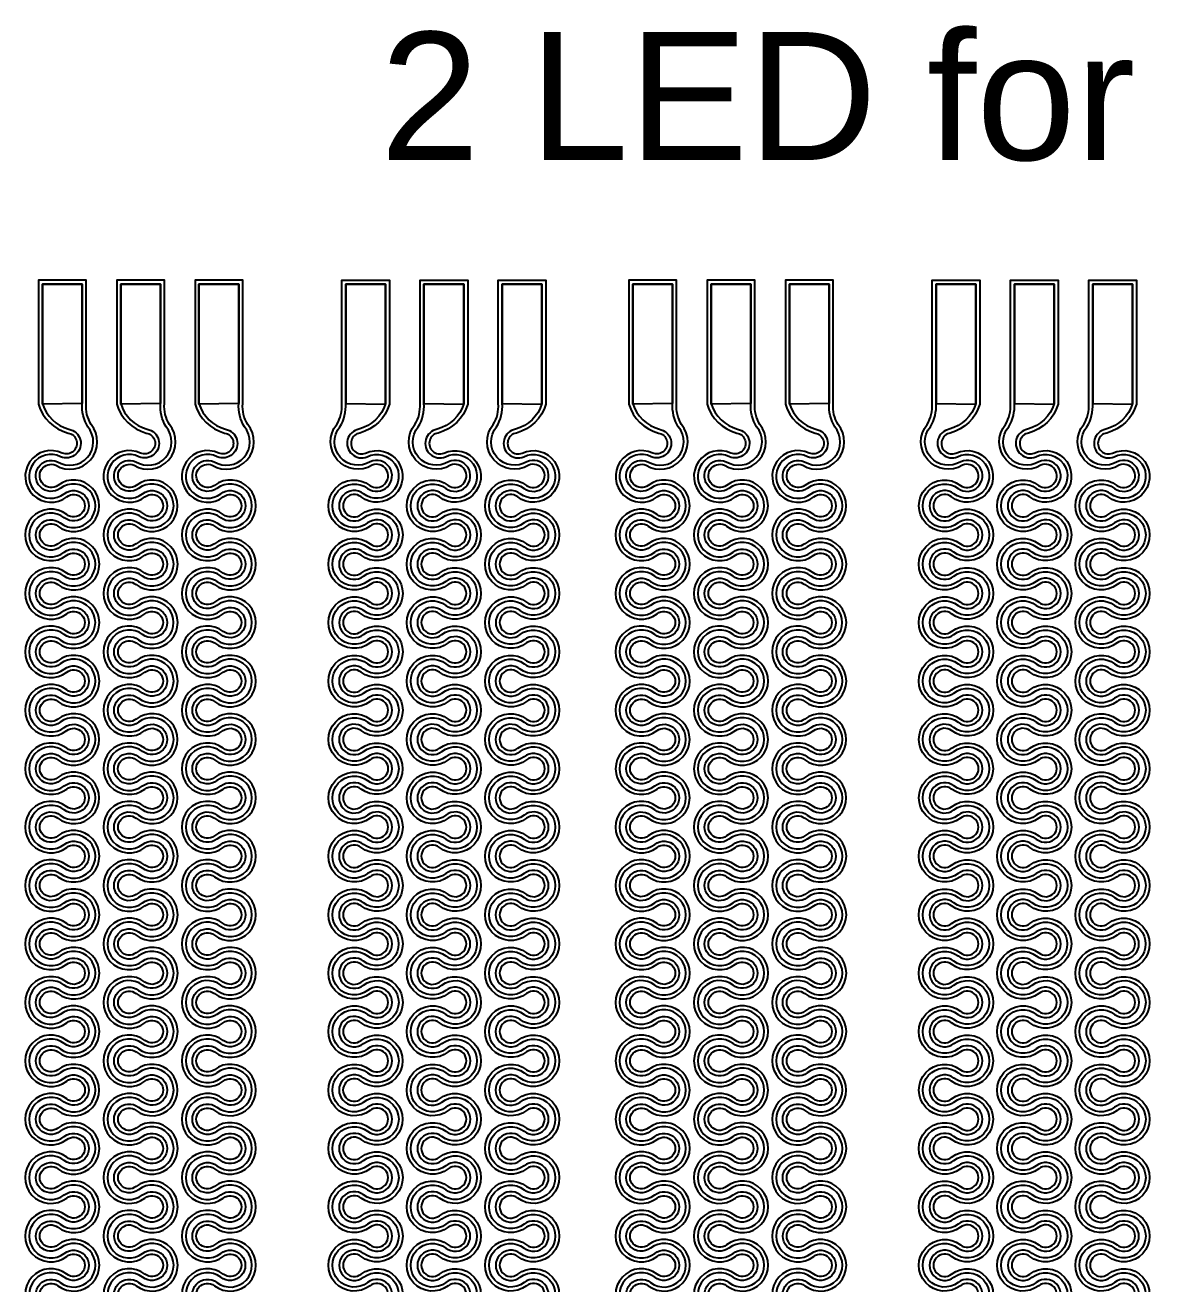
# Model space of a CAD drawing. Header units: millimetres. Extents: x -33.6 to 36.3, y -34.6 to 38.4.
# Drawn here: x 1.49 to 18.89, y 19.39 to 38.38 of the extents above; entities that cross this region are included whole.
import ezdxf

# ---------------------------------------------------------------- set-up
doc = ezdxf.new("R2010")
doc.units = ezdxf.units.MM
for name, color, linetype in [('LayOut_Top', 4, 'Continuous'), ('Metal Layer', 40, 'Continuous'), ('Parylene Encapsulation', 70, 'Continuous')]:
    doc.layers.add(name, color=color, linetype=linetype)
doc.styles.get("Standard").update_dxf_attribs({"font": 'arial.ttf'})

msp = doc.modelspace()

# ---------------------------------------------------------------- linework, layer by layer
at = {"layer": 'Metal Layer'}
for points in [[(2.024, 19.043, -2.041241), (2.024, 19.405, 2.041241), (2.024, 19.925, -2.041241), (2.024, 20.286, 2.041241), (2.024, 20.806, -2.041241), (2.024, 21.168, 2.041241), (2.024, 21.688, -2.041241), (2.024, 22.05, 2.041241), (2.024, 22.57, -2.041241), (2.024, 22.932, 2.041241), (2.024, 23.452, -2.041241), (2.024, 23.814, 2.041241), (2.024, 24.334, -2.041241), (2.024, 24.695, 2.041241), (2.024, 25.215, -2.041241), (2.024, 25.577, 2.041241), (2.024, 26.097, -2.041241), (2.024, 26.459, 2.041241), (2.024, 26.979, -2.041241), (2.024, 27.341, 2.041241), (2.024, 27.861, -2.041241), (2.024, 28.223, 2.041241), (2.024, 28.743, -2.041241), (2.024, 29.105, 2.041241), (2.024, 29.624, -2.041241), (2.024, 29.986, 2.041241), (2.024, 30.506, -2.041241), (2.024, 30.868, 2.041241), (2.024, 31.388, -1.718074), (1.983, 31.793, 0.851811), (2.441, 32.319, -0.156145), (2.354, 32.671), (2.354, 34.471), (1.754, 34.471), (1.754, 32.671, 0.258799), (2.155, 32.284, -1.116024), (2.03, 31.868, 1.794821), (2.085, 31.309, -2.041241), (2.085, 30.947, 2.041241), (2.085, 30.427, -2.041241), (2.085, 30.065, 2.041241), (2.085, 29.545, -2.041241), (2.085, 29.184, 2.041241), (2.085, 28.664, -2.041241), (2.085, 28.302, 2.041241), (2.085, 27.782, -2.041241), (2.085, 27.42, 2.041241), (2.085, 26.9, -2.041241), (2.085, 26.538, 2.041241), (2.085, 26.018, -2.041241), (2.085, 25.656, 2.041241), (2.085, 25.136, -2.041241), (2.085, 24.774, 2.041241), (2.085, 24.255, -2.041241), (2.085, 23.893, 2.041241), (2.085, 23.373, -2.041241), (2.085, 23.011, 2.041241), (2.085, 22.491, -2.041241), (2.085, 22.129, 2.041241), (2.085, 21.609, -2.041241), (2.085, 21.247, 2.041241), (2.085, 20.727, -2.041241), (2.085, 20.365, 2.041241), (2.085, 19.845, -2.041241), (2.085, 19.484, 2.041241), (2.085, 18.964, -2.041241)], [(3.205, 19.043, -2.041241), (3.205, 19.405, 2.041241), (3.205, 19.925, -2.041241), (3.205, 20.286, 2.041241), (3.205, 20.806, -2.041241), (3.205, 21.168, 2.041241), (3.205, 21.688, -2.041241), (3.205, 22.05, 2.041241), (3.205, 22.57, -2.041241), (3.205, 22.932, 2.041241), (3.205, 23.452, -2.041241), (3.205, 23.814, 2.041241), (3.205, 24.334, -2.041241), (3.205, 24.695, 2.041241), (3.205, 25.215, -2.041241), (3.205, 25.577, 2.041241), (3.205, 26.097, -2.041241), (3.205, 26.459, 2.041241), (3.205, 26.979, -2.041241), (3.205, 27.341, 2.041241), (3.205, 27.861, -2.041241), (3.205, 28.223, 2.041241), (3.205, 28.743, -2.041241), (3.205, 29.105, 2.041241), (3.205, 29.624, -2.041241), (3.205, 29.986, 2.041241), (3.205, 30.506, -2.041241), (3.205, 30.868, 2.041241), (3.205, 31.388, -1.718074), (3.165, 31.793, 0.851811), (3.622, 32.319, -0.156145), (3.536, 32.671), (3.536, 34.471), (2.936, 34.471), (2.936, 32.671, 0.258799), (3.336, 32.284, -1.116024), (3.211, 31.868, 1.794821), (3.267, 31.309, -2.041241), (3.267, 30.947, 2.041241), (3.267, 30.427, -2.041241), (3.267, 30.065, 2.041241), (3.267, 29.545, -2.041241), (3.267, 29.184, 2.041241), (3.267, 28.664, -2.041241), (3.267, 28.302, 2.041241), (3.267, 27.782, -2.041241), (3.267, 27.42, 2.041241), (3.267, 26.9, -2.041241), (3.267, 26.538, 2.041241), (3.267, 26.018, -2.041241), (3.267, 25.656, 2.041241), (3.267, 25.136, -2.041241), (3.267, 24.774, 2.041241), (3.267, 24.255, -2.041241), (3.267, 23.893, 2.041241), (3.267, 23.373, -2.041241), (3.267, 23.011, 2.041241), (3.267, 22.491, -2.041241), (3.267, 22.129, 2.041241), (3.267, 21.609, -2.041241), (3.267, 21.247, 2.041241), (3.267, 20.727, -2.041241), (3.267, 20.365, 2.041241), (3.267, 19.845, -2.041241), (3.267, 19.484, 2.041241), (3.267, 18.964, -2.041241)], [(4.387, 19.043, -2.041241), (4.387, 19.405, 2.041241), (4.387, 19.925, -2.041241), (4.387, 20.286, 2.041241), (4.387, 20.806, -2.041241), (4.387, 21.168, 2.041241), (4.387, 21.688, -2.041241), (4.387, 22.05, 2.041241), (4.387, 22.57, -2.041241), (4.387, 22.932, 2.041241), (4.387, 23.452, -2.041241), (4.387, 23.814, 2.041241), (4.387, 24.334, -2.041241), (4.387, 24.695, 2.041241), (4.387, 25.215, -2.041241), (4.387, 25.577, 2.041241), (4.387, 26.097, -2.041241), (4.387, 26.459, 2.041241), (4.387, 26.979, -2.041241), (4.387, 27.341, 2.041241), (4.387, 27.861, -2.041241), (4.387, 28.223, 2.041241), (4.387, 28.743, -2.041241), (4.387, 29.105, 2.041241), (4.387, 29.624, -2.041241), (4.387, 29.986, 2.041241), (4.387, 30.506, -2.041241), (4.387, 30.868, 2.041241), (4.387, 31.388, -1.718074), (4.346, 31.793, 0.851811), (4.804, 32.319, -0.156145), (4.718, 32.671), (4.718, 34.471), (4.118, 34.471), (4.118, 32.671, 0.258799), (4.518, 32.284, -1.116024), (4.393, 31.868, 1.794821), (4.448, 31.309, -2.041241), (4.448, 30.947, 2.041241), (4.448, 30.427, -2.041241), (4.448, 30.065, 2.041241), (4.448, 29.545, -2.041241), (4.448, 29.184, 2.041241), (4.448, 28.664, -2.041241), (4.448, 28.302, 2.041241), (4.448, 27.782, -2.041241), (4.448, 27.42, 2.041241), (4.448, 26.9, -2.041241), (4.448, 26.538, 2.041241), (4.448, 26.018, -2.041241), (4.448, 25.656, 2.041241), (4.448, 25.136, -2.041241), (4.448, 24.774, 2.041241), (4.448, 24.255, -2.041241), (4.448, 23.893, 2.041241), (4.448, 23.373, -2.041241), (4.448, 23.011, 2.041241), (4.448, 22.491, -2.041241), (4.448, 22.129, 2.041241), (4.448, 21.609, -2.041241), (4.448, 21.247, 2.041241), (4.448, 20.727, -2.041241), (4.448, 20.365, 2.041241), (4.448, 19.845, -2.041241), (4.448, 19.484, 2.041241), (4.448, 18.964, -2.041241)], [(6.663, 19.043, 2.041241), (6.663, 19.405, -2.041241), (6.663, 19.925, 2.041241), (6.663, 20.286, -2.041241), (6.663, 20.806, 2.041241), (6.663, 21.168, -2.041241), (6.663, 21.688, 2.041241), (6.663, 22.05, -2.041241), (6.663, 22.57, 2.041241), (6.663, 22.932, -2.041241), (6.663, 23.452, 2.041241), (6.663, 23.814, -2.041241), (6.663, 24.334, 2.041241), (6.663, 24.695, -2.041241), (6.663, 25.215, 2.041241), (6.663, 25.577, -2.041241), (6.663, 26.097, 2.041241), (6.663, 26.459, -2.041241), (6.663, 26.979, 2.041241), (6.663, 27.341, -2.041241), (6.663, 27.861, 2.041241), (6.663, 28.223, -2.041241), (6.663, 28.743, 2.041241), (6.663, 29.105, -2.041241), (6.663, 29.624, 2.041241), (6.663, 29.986, -2.041241), (6.663, 30.506, 2.041241), (6.663, 30.868, -2.041241), (6.663, 31.388, 1.718074), (6.703, 31.793, -0.851811), (6.246, 32.319, 0.156145), (6.332, 32.671), (6.332, 34.471), (6.932, 34.471), (6.932, 32.671, -0.258799), (6.532, 32.284, 1.116024), (6.657, 31.868, -1.794821), (6.601, 31.309, 2.041241), (6.601, 30.947, -2.041241), (6.601, 30.427, 2.041241), (6.601, 30.065, -2.041241), (6.601, 29.545, 2.041241), (6.601, 29.184, -2.041241), (6.601, 28.664, 2.041241), (6.601, 28.302, -2.041241), (6.601, 27.782, 2.041241), (6.601, 27.42, -2.041241), (6.601, 26.9, 2.041241), (6.601, 26.538, -2.041241), (6.601, 26.018, 2.041241), (6.601, 25.656, -2.041241), (6.601, 25.136, 2.041241), (6.601, 24.774, -2.041241), (6.601, 24.255, 2.041241), (6.601, 23.893, -2.041241), (6.601, 23.373, 2.041241), (6.601, 23.011, -2.041241), (6.601, 22.491, 2.041241), (6.601, 22.129, -2.041241), (6.601, 21.609, 2.041241), (6.601, 21.247, -2.041241), (6.601, 20.727, 2.041241), (6.601, 20.365, -2.041241), (6.601, 19.845, 2.041241), (6.601, 19.484, -2.041241), (6.601, 18.964, 2.041241)], [(7.844, 19.043, 2.041241), (7.844, 19.405, -2.041241), (7.844, 19.925, 2.041241), (7.844, 20.286, -2.041241), (7.844, 20.806, 2.041241), (7.844, 21.168, -2.041241), (7.844, 21.688, 2.041241), (7.844, 22.05, -2.041241), (7.844, 22.57, 2.041241), (7.844, 22.932, -2.041241), (7.844, 23.452, 2.041241), (7.844, 23.814, -2.041241), (7.844, 24.334, 2.041241), (7.844, 24.695, -2.041241), (7.844, 25.215, 2.041241), (7.844, 25.577, -2.041241), (7.844, 26.097, 2.041241), (7.844, 26.459, -2.041241), (7.844, 26.979, 2.041241), (7.844, 27.341, -2.041241), (7.844, 27.861, 2.041241), (7.844, 28.223, -2.041241), (7.844, 28.743, 2.041241), (7.844, 29.105, -2.041241), (7.844, 29.624, 2.041241), (7.844, 29.986, -2.041241), (7.844, 30.506, 2.041241), (7.844, 30.868, -2.041241), (7.844, 31.388, 1.718074), (7.885, 31.793, -0.851811), (7.427, 32.319, 0.156145), (7.514, 32.671), (7.514, 34.471), (8.114, 34.471), (8.114, 32.671, -0.258799), (7.713, 32.284, 1.116024), (7.838, 31.868, -1.794821), (7.783, 31.309, 2.041241), (7.783, 30.947, -2.041241), (7.783, 30.427, 2.041241), (7.783, 30.065, -2.041241), (7.783, 29.545, 2.041241), (7.783, 29.184, -2.041241), (7.783, 28.664, 2.041241), (7.783, 28.302, -2.041241), (7.783, 27.782, 2.041241), (7.783, 27.42, -2.041241), (7.783, 26.9, 2.041241), (7.783, 26.538, -2.041241), (7.783, 26.018, 2.041241), (7.783, 25.656, -2.041241), (7.783, 25.136, 2.041241), (7.783, 24.774, -2.041241), (7.783, 24.255, 2.041241), (7.783, 23.893, -2.041241), (7.783, 23.373, 2.041241), (7.783, 23.011, -2.041241), (7.783, 22.491, 2.041241), (7.783, 22.129, -2.041241), (7.783, 21.609, 2.041241), (7.783, 21.247, -2.041241), (7.783, 20.727, 2.041241), (7.783, 20.365, -2.041241), (7.783, 19.845, 2.041241), (7.783, 19.484, -2.041241), (7.783, 18.964, 2.041241)], [(9.026, 19.043, 2.041241), (9.026, 19.405, -2.041241), (9.026, 19.925, 2.041241), (9.026, 20.286, -2.041241), (9.026, 20.806, 2.041241), (9.026, 21.168, -2.041241), (9.026, 21.688, 2.041241), (9.026, 22.05, -2.041241), (9.026, 22.57, 2.041241), (9.026, 22.932, -2.041241), (9.026, 23.452, 2.041241), (9.026, 23.814, -2.041241), (9.026, 24.334, 2.041241), (9.026, 24.695, -2.041241), (9.026, 25.215, 2.041241), (9.026, 25.577, -2.041241), (9.026, 26.097, 2.041241), (9.026, 26.459, -2.041241), (9.026, 26.979, 2.041241), (9.026, 27.341, -2.041241), (9.026, 27.861, 2.041241), (9.026, 28.223, -2.041241), (9.026, 28.743, 2.041241), (9.026, 29.105, -2.041241), (9.026, 29.624, 2.041241), (9.026, 29.986, -2.041241), (9.026, 30.506, 2.041241), (9.026, 30.868, -2.041241), (9.026, 31.388, 1.718074), (9.067, 31.793, -0.851811), (8.609, 32.319, 0.156145), (8.695, 32.671), (8.695, 34.471), (9.295, 34.471), (9.295, 32.671, -0.258799), (8.895, 32.284, 1.116024), (9.02, 31.868, -1.794821), (8.965, 31.309, 2.041241), (8.965, 30.947, -2.041241), (8.965, 30.427, 2.041241), (8.965, 30.065, -2.041241), (8.965, 29.545, 2.041241), (8.965, 29.184, -2.041241), (8.965, 28.664, 2.041241), (8.965, 28.302, -2.041241), (8.965, 27.782, 2.041241), (8.965, 27.42, -2.041241), (8.965, 26.9, 2.041241), (8.965, 26.538, -2.041241), (8.965, 26.018, 2.041241), (8.965, 25.656, -2.041241), (8.965, 25.136, 2.041241), (8.965, 24.774, -2.041241), (8.965, 24.255, 2.041241), (8.965, 23.893, -2.041241), (8.965, 23.373, 2.041241), (8.965, 23.011, -2.041241), (8.965, 22.491, 2.041241), (8.965, 22.129, -2.041241), (8.965, 21.609, 2.041241), (8.965, 21.247, -2.041241), (8.965, 20.727, 2.041241), (8.965, 20.365, -2.041241), (8.965, 19.845, 2.041241), (8.965, 19.484, -2.041241), (8.965, 18.964, 2.041241)], [(10.935, 19.043, -2.041241), (10.935, 19.405, 2.041241), (10.935, 19.925, -2.041241), (10.935, 20.286, 2.041241), (10.935, 20.806, -2.041241), (10.935, 21.168, 2.041241), (10.935, 21.688, -2.041241), (10.935, 22.05, 2.041241), (10.935, 22.57, -2.041241), (10.935, 22.932, 2.041241), (10.935, 23.452, -2.041241), (10.935, 23.814, 2.041241), (10.935, 24.334, -2.041241), (10.935, 24.695, 2.041241), (10.935, 25.215, -2.041241), (10.935, 25.577, 2.041241), (10.935, 26.097, -2.041241), (10.935, 26.459, 2.041241), (10.935, 26.979, -2.041241), (10.935, 27.341, 2.041241), (10.935, 27.861, -2.041241), (10.935, 28.223, 2.041241), (10.935, 28.743, -2.041241), (10.935, 29.105, 2.041241), (10.935, 29.624, -2.041241), (10.935, 29.986, 2.041241), (10.935, 30.506, -2.041241), (10.935, 30.868, 2.041241), (10.935, 31.388, -1.718074), (10.894, 31.793, 0.851811), (11.352, 32.319, -0.156145), (11.266, 32.671), (11.266, 34.471), (10.666, 34.471), (10.666, 32.671, 0.258799), (11.066, 32.284, -1.116024), (10.941, 31.868, 1.794821), (10.996, 31.309, -2.041241), (10.996, 30.947, 2.041241), (10.996, 30.427, -2.041241), (10.996, 30.065, 2.041241), (10.996, 29.545, -2.041241), (10.996, 29.184, 2.041241), (10.996, 28.664, -2.041241), (10.996, 28.302, 2.041241), (10.996, 27.782, -2.041241), (10.996, 27.42, 2.041241), (10.996, 26.9, -2.041241), (10.996, 26.538, 2.041241), (10.996, 26.018, -2.041241), (10.996, 25.656, 2.041241), (10.996, 25.136, -2.041241), (10.996, 24.774, 2.041241), (10.996, 24.255, -2.041241), (10.996, 23.893, 2.041241), (10.996, 23.373, -2.041241), (10.996, 23.011, 2.041241), (10.996, 22.491, -2.041241), (10.996, 22.129, 2.041241), (10.996, 21.609, -2.041241), (10.996, 21.247, 2.041241), (10.996, 20.727, -2.041241), (10.996, 20.365, 2.041241), (10.996, 19.845, -2.041241), (10.996, 19.484, 2.041241), (10.996, 18.964, -2.041241)], [(12.117, 19.043, -2.041241), (12.117, 19.405, 2.041241), (12.117, 19.925, -2.041241), (12.117, 20.286, 2.041241), (12.117, 20.806, -2.041241), (12.117, 21.168, 2.041241), (12.117, 21.688, -2.041241), (12.117, 22.05, 2.041241), (12.117, 22.57, -2.041241), (12.117, 22.932, 2.041241), (12.117, 23.452, -2.041241), (12.117, 23.814, 2.041241), (12.117, 24.334, -2.041241), (12.117, 24.695, 2.041241), (12.117, 25.215, -2.041241), (12.117, 25.577, 2.041241), (12.117, 26.097, -2.041241), (12.117, 26.459, 2.041241), (12.117, 26.979, -2.041241), (12.117, 27.341, 2.041241), (12.117, 27.861, -2.041241), (12.117, 28.223, 2.041241), (12.117, 28.743, -2.041241), (12.117, 29.105, 2.041241), (12.117, 29.624, -2.041241), (12.117, 29.986, 2.041241), (12.117, 30.506, -2.041241), (12.117, 30.868, 2.041241), (12.117, 31.388, -1.718074), (12.076, 31.793, 0.851811), (12.534, 32.319, -0.156145), (12.447, 32.671), (12.447, 34.471), (11.847, 34.471), (11.847, 32.671, 0.258799), (12.248, 32.284, -1.116024), (12.123, 31.868, 1.794821), (12.178, 31.309, -2.041241), (12.178, 30.947, 2.041241), (12.178, 30.427, -2.041241), (12.178, 30.065, 2.041241), (12.178, 29.545, -2.041241), (12.178, 29.184, 2.041241), (12.178, 28.664, -2.041241), (12.178, 28.302, 2.041241), (12.178, 27.782, -2.041241), (12.178, 27.42, 2.041241), (12.178, 26.9, -2.041241), (12.178, 26.538, 2.041241), (12.178, 26.018, -2.041241), (12.178, 25.656, 2.041241), (12.178, 25.136, -2.041241), (12.178, 24.774, 2.041241), (12.178, 24.255, -2.041241), (12.178, 23.893, 2.041241), (12.178, 23.373, -2.041241), (12.178, 23.011, 2.041241), (12.178, 22.491, -2.041241), (12.178, 22.129, 2.041241), (12.178, 21.609, -2.041241), (12.178, 21.247, 2.041241), (12.178, 20.727, -2.041241), (12.178, 20.365, 2.041241), (12.178, 19.845, -2.041241), (12.178, 19.484, 2.041241), (12.178, 18.964, -2.041241)], [(13.298, 19.043, -2.041241), (13.298, 19.405, 2.041241), (13.298, 19.925, -2.041241), (13.298, 20.286, 2.041241), (13.298, 20.806, -2.041241), (13.298, 21.168, 2.041241), (13.298, 21.688, -2.041241), (13.298, 22.05, 2.041241), (13.298, 22.57, -2.041241), (13.298, 22.932, 2.041241), (13.298, 23.452, -2.041241), (13.298, 23.814, 2.041241), (13.298, 24.334, -2.041241), (13.298, 24.695, 2.041241), (13.298, 25.215, -2.041241), (13.298, 25.577, 2.041241), (13.298, 26.097, -2.041241), (13.298, 26.459, 2.041241), (13.298, 26.979, -2.041241), (13.298, 27.341, 2.041241), (13.298, 27.861, -2.041241), (13.298, 28.223, 2.041241), (13.298, 28.743, -2.041241), (13.298, 29.105, 2.041241), (13.298, 29.624, -2.041241), (13.298, 29.986, 2.041241), (13.298, 30.506, -2.041241), (13.298, 30.868, 2.041241), (13.298, 31.388, -1.718074), (13.258, 31.793, 0.851811), (13.715, 32.319, -0.156145), (13.629, 32.671), (13.629, 34.471), (13.029, 34.471), (13.029, 32.671, 0.258799), (13.429, 32.284, -1.116024), (13.304, 31.868, 1.794821), (13.36, 31.309, -2.041241), (13.36, 30.947, 2.041241), (13.36, 30.427, -2.041241), (13.36, 30.065, 2.041241), (13.36, 29.545, -2.041241), (13.36, 29.184, 2.041241), (13.36, 28.664, -2.041241), (13.36, 28.302, 2.041241), (13.36, 27.782, -2.041241), (13.36, 27.42, 2.041241), (13.36, 26.9, -2.041241), (13.36, 26.538, 2.041241), (13.36, 26.018, -2.041241), (13.36, 25.656, 2.041241), (13.36, 25.136, -2.041241), (13.36, 24.774, 2.041241), (13.36, 24.255, -2.041241), (13.36, 23.893, 2.041241), (13.36, 23.373, -2.041241), (13.36, 23.011, 2.041241), (13.36, 22.491, -2.041241), (13.36, 22.129, 2.041241), (13.36, 21.609, -2.041241), (13.36, 21.247, 2.041241), (13.36, 20.727, -2.041241), (13.36, 20.365, 2.041241), (13.36, 19.845, -2.041241), (13.36, 19.484, 2.041241), (13.36, 18.964, -2.041241)], [(15.574, 19.043, 2.041241), (15.574, 19.405, -2.041241), (15.574, 19.925, 2.041241), (15.574, 20.286, -2.041241), (15.574, 20.806, 2.041241), (15.574, 21.168, -2.041241), (15.574, 21.688, 2.041241), (15.574, 22.05, -2.041241), (15.574, 22.57, 2.041241), (15.574, 22.932, -2.041241), (15.574, 23.452, 2.041241), (15.574, 23.814, -2.041241), (15.574, 24.334, 2.041241), (15.574, 24.695, -2.041241), (15.574, 25.215, 2.041241), (15.574, 25.577, -2.041241), (15.574, 26.097, 2.041241), (15.574, 26.459, -2.041241), (15.574, 26.979, 2.041241), (15.574, 27.341, -2.041241), (15.574, 27.861, 2.041241), (15.574, 28.223, -2.041241), (15.574, 28.743, 2.041241), (15.574, 29.105, -2.041241), (15.574, 29.624, 2.041241), (15.574, 29.986, -2.041241), (15.574, 30.506, 2.041241), (15.574, 30.868, -2.041241), (15.574, 31.388, 1.718074), (15.615, 31.793, -0.851811), (15.157, 32.319, 0.156145), (15.243, 32.671), (15.243, 34.471), (15.843, 34.471), (15.843, 32.671, -0.258799), (15.443, 32.284, 1.116024), (15.568, 31.868, -1.794821), (15.513, 31.309, 2.041241), (15.513, 30.947, -2.041241), (15.513, 30.427, 2.041241), (15.513, 30.065, -2.041241), (15.513, 29.545, 2.041241), (15.513, 29.184, -2.041241), (15.513, 28.664, 2.041241), (15.513, 28.302, -2.041241), (15.513, 27.782, 2.041241), (15.513, 27.42, -2.041241), (15.513, 26.9, 2.041241), (15.513, 26.538, -2.041241), (15.513, 26.018, 2.041241), (15.513, 25.656, -2.041241), (15.513, 25.136, 2.041241), (15.513, 24.774, -2.041241), (15.513, 24.255, 2.041241), (15.513, 23.893, -2.041241), (15.513, 23.373, 2.041241), (15.513, 23.011, -2.041241), (15.513, 22.491, 2.041241), (15.513, 22.129, -2.041241), (15.513, 21.609, 2.041241), (15.513, 21.247, -2.041241), (15.513, 20.727, 2.041241), (15.513, 20.365, -2.041241), (15.513, 19.845, 2.041241), (15.513, 19.484, -2.041241), (15.513, 18.964, 2.041241)], [(16.756, 19.043, 2.041241), (16.756, 19.405, -2.041241), (16.756, 19.925, 2.041241), (16.756, 20.286, -2.041241), (16.756, 20.806, 2.041241), (16.756, 21.168, -2.041241), (16.756, 21.688, 2.041241), (16.756, 22.05, -2.041241), (16.756, 22.57, 2.041241), (16.756, 22.932, -2.041241), (16.756, 23.452, 2.041241), (16.756, 23.814, -2.041241), (16.756, 24.334, 2.041241), (16.756, 24.695, -2.041241), (16.756, 25.215, 2.041241), (16.756, 25.577, -2.041241), (16.756, 26.097, 2.041241), (16.756, 26.459, -2.041241), (16.756, 26.979, 2.041241), (16.756, 27.341, -2.041241), (16.756, 27.861, 2.041241), (16.756, 28.223, -2.041241), (16.756, 28.743, 2.041241), (16.756, 29.105, -2.041241), (16.756, 29.624, 2.041241), (16.756, 29.986, -2.041241), (16.756, 30.506, 2.041241), (16.756, 30.868, -2.041241), (16.756, 31.388, 1.718074), (16.796, 31.793, -0.851811), (16.339, 32.319, 0.156145), (16.425, 32.671), (16.425, 34.471), (17.025, 34.471), (17.025, 32.671, -0.258799), (16.625, 32.284, 1.116024), (16.75, 31.868, -1.794821), (16.694, 31.309, 2.041241), (16.694, 30.947, -2.041241), (16.694, 30.427, 2.041241), (16.694, 30.065, -2.041241), (16.694, 29.545, 2.041241), (16.694, 29.184, -2.041241), (16.694, 28.664, 2.041241), (16.694, 28.302, -2.041241), (16.694, 27.782, 2.041241), (16.694, 27.42, -2.041241), (16.694, 26.9, 2.041241), (16.694, 26.538, -2.041241), (16.694, 26.018, 2.041241), (16.694, 25.656, -2.041241), (16.694, 25.136, 2.041241), (16.694, 24.774, -2.041241), (16.694, 24.255, 2.041241), (16.694, 23.893, -2.041241), (16.694, 23.373, 2.041241), (16.694, 23.011, -2.041241), (16.694, 22.491, 2.041241), (16.694, 22.129, -2.041241), (16.694, 21.609, 2.041241), (16.694, 21.247, -2.041241), (16.694, 20.727, 2.041241), (16.694, 20.365, -2.041241), (16.694, 19.845, 2.041241), (16.694, 19.484, -2.041241), (16.694, 18.964, 2.041241)], [(17.937, 19.043, 2.041241), (17.937, 19.405, -2.041241), (17.937, 19.925, 2.041241), (17.937, 20.286, -2.041241), (17.937, 20.806, 2.041241), (17.937, 21.168, -2.041241), (17.937, 21.688, 2.041241), (17.937, 22.05, -2.041241), (17.937, 22.57, 2.041241), (17.937, 22.932, -2.041241), (17.937, 23.452, 2.041241), (17.937, 23.814, -2.041241), (17.937, 24.334, 2.041241), (17.937, 24.695, -2.041241), (17.937, 25.215, 2.041241), (17.937, 25.577, -2.041241), (17.937, 26.097, 2.041241), (17.937, 26.459, -2.041241), (17.937, 26.979, 2.041241), (17.937, 27.341, -2.041241), (17.937, 27.861, 2.041241), (17.937, 28.223, -2.041241), (17.937, 28.743, 2.041241), (17.937, 29.105, -2.041241), (17.937, 29.624, 2.041241), (17.937, 29.986, -2.041241), (17.937, 30.506, 2.041241), (17.937, 30.868, -2.041241), (17.937, 31.388, 1.718074), (17.978, 31.793, -0.851811), (17.52, 32.319, 0.156145), (17.607, 32.671), (17.607, 34.471), (18.207, 34.471), (18.207, 32.671, -0.258799), (17.806, 32.284, 1.116024), (17.931, 31.868, -1.794821), (17.876, 31.309, 2.041241), (17.876, 30.947, -2.041241), (17.876, 30.427, 2.041241), (17.876, 30.065, -2.041241), (17.876, 29.545, 2.041241), (17.876, 29.184, -2.041241), (17.876, 28.664, 2.041241), (17.876, 28.302, -2.041241), (17.876, 27.782, 2.041241), (17.876, 27.42, -2.041241), (17.876, 26.9, 2.041241), (17.876, 26.538, -2.041241), (17.876, 26.018, 2.041241), (17.876, 25.656, -2.041241), (17.876, 25.136, 2.041241), (17.876, 24.774, -2.041241), (17.876, 24.255, 2.041241), (17.876, 23.893, -2.041241), (17.876, 23.373, 2.041241), (17.876, 23.011, -2.041241), (17.876, 22.491, 2.041241), (17.876, 22.129, -2.041241), (17.876, 21.609, 2.041241), (17.876, 21.247, -2.041241), (17.876, 20.727, 2.041241), (17.876, 20.365, -2.041241), (17.876, 19.845, 2.041241), (17.876, 19.484, -2.041241), (17.876, 18.964, 2.041241)]]:
    msp.add_lwpolyline(points, format="xyb", dxfattribs=at)
at = {"layer": 'Parylene Encapsulation'}
for points in [[(1.987, 19.09, -2.041241), (1.987, 19.357, 2.041241), (1.987, 19.972, -2.041241), (1.987, 20.239, 2.041241), (1.987, 20.854, -2.041241), (1.987, 21.121, 2.041241), (1.987, 21.736, -2.041241), (1.987, 22.003, 2.041241), (1.987, 22.617, -2.041241), (1.987, 22.884, 2.041241), (1.987, 23.499, -2.041241), (1.987, 23.766, 2.041241), (1.987, 24.381, -2.041241), (1.987, 24.648, 2.041241), (1.987, 25.263, -2.041241), (1.987, 25.53, 2.041241), (1.987, 26.145, -2.041241), (1.987, 26.412, 2.041241), (1.987, 27.026, -2.041241), (1.987, 27.294, 2.041241), (1.987, 27.908, -2.041241), (1.987, 28.175, 2.041241), (1.987, 28.79, -2.041241), (1.987, 29.057, 2.041241), (1.987, 29.672, -2.041241), (1.987, 29.939, 2.041241), (1.987, 30.554, -2.041241), (1.987, 30.821, 2.036462), (1.988, 31.436, -1.690686), (1.955, 31.74, 0.842128), (2.49, 32.354, -0.155176), (2.414, 32.669), (2.414, 34.531), (1.694, 34.531), (1.694, 32.663, 0.263776), (2.142, 32.226, -1.118572), (2.055, 31.922, 1.790498), (2.122, 31.262, -2.042643), (2.122, 30.995, 2.041241), (2.122, 30.38, -2.041241), (2.122, 30.113, 2.041241), (2.122, 29.498, -2.041241), (2.122, 29.231, 2.041241), (2.122, 28.616, -2.041241), (2.122, 28.349, 2.041241), (2.122, 27.734, -2.041241), (2.122, 27.467, 2.041241), (2.122, 26.853, -2.041241), (2.122, 26.586, 2.041241), (2.122, 25.971, -2.041241), (2.122, 25.704, 2.041241), (2.122, 25.089, -2.041241), (2.122, 24.822, 2.041241), (2.122, 24.207, -2.041241), (2.122, 23.94, 2.041241), (2.122, 23.325, -2.041241), (2.122, 23.058, 2.041241), (2.122, 22.444, -2.041241), (2.122, 22.176, 2.041241), (2.122, 21.562, -2.041241), (2.122, 21.295, 2.041241), (2.122, 20.68, -2.041241), (2.122, 20.413, 2.041241), (2.122, 19.798, -2.041241), (2.122, 19.531, 2.041241), (2.122, 18.916, -2.041241)], [(3.169, 19.09, -2.041241), (3.169, 19.357, 2.041241), (3.169, 19.972, -2.041241), (3.169, 20.239, 2.041241), (3.169, 20.854, -2.041241), (3.169, 21.121, 2.041241), (3.169, 21.736, -2.041241), (3.169, 22.003, 2.041241), (3.169, 22.617, -2.041241), (3.169, 22.884, 2.041241), (3.169, 23.499, -2.041241), (3.169, 23.766, 2.041241), (3.169, 24.381, -2.041241), (3.169, 24.648, 2.041241), (3.169, 25.263, -2.041241), (3.169, 25.53, 2.041241), (3.169, 26.145, -2.041241), (3.169, 26.412, 2.041241), (3.169, 27.026, -2.041241), (3.169, 27.294, 2.041241), (3.169, 27.908, -2.041241), (3.169, 28.175, 2.041241), (3.169, 28.79, -2.041241), (3.169, 29.057, 2.041241), (3.169, 29.672, -2.041241), (3.169, 29.939, 2.041241), (3.169, 30.554, -2.041241), (3.169, 30.821, 2.036462), (3.17, 31.436, -1.690686), (3.137, 31.74, 0.842128), (3.671, 32.354, -0.155176), (3.596, 32.669), (3.596, 34.531), (2.876, 34.531), (2.876, 32.663, 0.263776), (3.323, 32.226, -1.118572), (3.236, 31.922, 1.790498), (3.303, 31.262, -2.042643), (3.303, 30.995, 2.041241), (3.303, 30.38, -2.041241), (3.303, 30.113, 2.041241), (3.303, 29.498, -2.041241), (3.303, 29.231, 2.041241), (3.303, 28.616, -2.041241), (3.303, 28.349, 2.041241), (3.303, 27.734, -2.041241), (3.303, 27.467, 2.041241), (3.303, 26.853, -2.041241), (3.303, 26.586, 2.041241), (3.303, 25.971, -2.041241), (3.303, 25.704, 2.041241), (3.303, 25.089, -2.041241), (3.303, 24.822, 2.041241), (3.303, 24.207, -2.041241), (3.303, 23.94, 2.041241), (3.303, 23.325, -2.041241), (3.303, 23.058, 2.041241), (3.303, 22.444, -2.041241), (3.303, 22.176, 2.041241), (3.303, 21.562, -2.041241), (3.303, 21.295, 2.041241), (3.303, 20.68, -2.041241), (3.303, 20.413, 2.041241), (3.303, 19.798, -2.041241), (3.303, 19.531, 2.041241), (3.303, 18.916, -2.041241)], [(4.35, 19.09, -2.041241), (4.35, 19.357, 2.041241), (4.35, 19.972, -2.041241), (4.35, 20.239, 2.041241), (4.35, 20.854, -2.041241), (4.35, 21.121, 2.041241), (4.35, 21.736, -2.041241), (4.35, 22.003, 2.041241), (4.35, 22.617, -2.041241), (4.35, 22.884, 2.041241), (4.35, 23.499, -2.041241), (4.35, 23.766, 2.041241), (4.35, 24.381, -2.041241), (4.35, 24.648, 2.041241), (4.35, 25.263, -2.041241), (4.35, 25.53, 2.041241), (4.35, 26.145, -2.041241), (4.35, 26.412, 2.041241), (4.35, 27.026, -2.041241), (4.35, 27.294, 2.041241), (4.35, 27.908, -2.041241), (4.35, 28.175, 2.041241), (4.35, 28.79, -2.041241), (4.35, 29.057, 2.041241), (4.35, 29.672, -2.041241), (4.35, 29.939, 2.041241), (4.35, 30.554, -2.041241), (4.35, 30.821, 2.036462), (4.351, 31.436, -1.690686), (4.319, 31.74, 0.842128), (4.853, 32.354, -0.155176), (4.778, 32.669), (4.778, 34.531), (4.058, 34.531), (4.058, 32.663, 0.263776), (4.505, 32.226, -1.118572), (4.418, 31.922, 1.790498), (4.485, 31.262, -2.042643), (4.485, 30.995, 2.041241), (4.485, 30.38, -2.041241), (4.485, 30.113, 2.041241), (4.485, 29.498, -2.041241), (4.485, 29.231, 2.041241), (4.485, 28.616, -2.041241), (4.485, 28.349, 2.041241), (4.485, 27.734, -2.041241), (4.485, 27.467, 2.041241), (4.485, 26.853, -2.041241), (4.485, 26.586, 2.041241), (4.485, 25.971, -2.041241), (4.485, 25.704, 2.041241), (4.485, 25.089, -2.041241), (4.485, 24.822, 2.041241), (4.485, 24.207, -2.041241), (4.485, 23.94, 2.041241), (4.485, 23.325, -2.041241), (4.485, 23.058, 2.041241), (4.485, 22.444, -2.041241), (4.485, 22.176, 2.041241), (4.485, 21.562, -2.041241), (4.485, 21.295, 2.041241), (4.485, 20.68, -2.041241), (4.485, 20.413, 2.041241), (4.485, 19.798, -2.041241), (4.485, 19.531, 2.041241), (4.485, 18.916, -2.041241)], [(6.7, 19.09, 2.041241), (6.7, 19.357, -2.041241), (6.7, 19.972, 2.041241), (6.7, 20.239, -2.041241), (6.7, 20.854, 2.041241), (6.7, 21.121, -2.041241), (6.7, 21.736, 2.041241), (6.7, 22.003, -2.041241), (6.7, 22.617, 2.041241), (6.7, 22.884, -2.041241), (6.7, 23.499, 2.041241), (6.7, 23.766, -2.041241), (6.7, 24.381, 2.041241), (6.7, 24.648, -2.041241), (6.7, 25.263, 2.041241), (6.7, 25.53, -2.041241), (6.7, 26.145, 2.041241), (6.7, 26.412, -2.041241), (6.7, 27.026, 2.041241), (6.7, 27.294, -2.041241), (6.7, 27.908, 2.041241), (6.7, 28.175, -2.041241), (6.7, 28.79, 2.041241), (6.7, 29.057, -2.041241), (6.7, 29.672, 2.041241), (6.7, 29.939, -2.041241), (6.7, 30.554, 2.041241), (6.7, 30.821, -2.036462), (6.698, 31.436, 1.690686), (6.731, 31.74, -0.842128), (6.197, 32.354, 0.155176), (6.272, 32.669), (6.272, 34.531), (6.992, 34.531), (6.992, 32.663, -0.263776), (6.545, 32.226, 1.118572), (6.632, 31.922, -1.790498), (6.565, 31.262, 2.042643), (6.565, 30.995, -2.041241), (6.565, 30.38, 2.041241), (6.565, 30.113, -2.041241), (6.565, 29.498, 2.041241), (6.565, 29.231, -2.041241), (6.565, 28.616, 2.041241), (6.565, 28.349, -2.041241), (6.565, 27.734, 2.041241), (6.565, 27.467, -2.041241), (6.565, 26.853, 2.041241), (6.565, 26.586, -2.041241), (6.565, 25.971, 2.041241), (6.565, 25.704, -2.041241), (6.565, 25.089, 2.041241), (6.565, 24.822, -2.041241), (6.565, 24.207, 2.041241), (6.565, 23.94, -2.041241), (6.565, 23.325, 2.041241), (6.565, 23.058, -2.041241), (6.565, 22.444, 2.041241), (6.565, 22.176, -2.041241), (6.565, 21.562, 2.041241), (6.565, 21.295, -2.041241), (6.565, 20.68, 2.041241), (6.565, 20.413, -2.041241), (6.565, 19.798, 2.041241), (6.565, 19.531, -2.041241), (6.565, 18.916, 2.041241)], [(7.881, 19.09, 2.041241), (7.881, 19.357, -2.041241), (7.881, 19.972, 2.041241), (7.881, 20.239, -2.041241), (7.881, 20.854, 2.041241), (7.881, 21.121, -2.041241), (7.881, 21.736, 2.041241), (7.881, 22.003, -2.041241), (7.881, 22.617, 2.041241), (7.881, 22.884, -2.041241), (7.881, 23.499, 2.041241), (7.881, 23.766, -2.041241), (7.881, 24.381, 2.041241), (7.881, 24.648, -2.041241), (7.881, 25.263, 2.041241), (7.881, 25.53, -2.041241), (7.881, 26.145, 2.041241), (7.881, 26.412, -2.041241), (7.881, 27.026, 2.041241), (7.881, 27.294, -2.041241), (7.881, 27.908, 2.041241), (7.881, 28.175, -2.041241), (7.881, 28.79, 2.041241), (7.881, 29.057, -2.041241), (7.881, 29.672, 2.041241), (7.881, 29.939, -2.041241), (7.881, 30.554, 2.041241), (7.881, 30.821, -2.036462), (7.88, 31.436, 1.690686), (7.913, 31.74, -0.842128), (7.378, 32.354, 0.155176), (7.454, 32.669), (7.454, 34.531), (8.174, 34.531), (8.174, 32.663, -0.263776), (7.726, 32.226, 1.118572), (7.814, 31.922, -1.790498), (7.746, 31.262, 2.042643), (7.746, 30.995, -2.041241), (7.746, 30.38, 2.041241), (7.746, 30.113, -2.041241), (7.746, 29.498, 2.041241), (7.746, 29.231, -2.041241), (7.746, 28.616, 2.041241), (7.746, 28.349, -2.041241), (7.746, 27.734, 2.041241), (7.746, 27.467, -2.041241), (7.746, 26.853, 2.041241), (7.746, 26.586, -2.041241), (7.746, 25.971, 2.041241), (7.746, 25.704, -2.041241), (7.746, 25.089, 2.041241), (7.746, 24.822, -2.041241), (7.746, 24.207, 2.041241), (7.746, 23.94, -2.041241), (7.746, 23.325, 2.041241), (7.746, 23.058, -2.041241), (7.746, 22.444, 2.041241), (7.746, 22.176, -2.041241), (7.746, 21.562, 2.041241), (7.746, 21.295, -2.041241), (7.746, 20.68, 2.041241), (7.746, 20.413, -2.041241), (7.746, 19.798, 2.041241), (7.746, 19.531, -2.041241), (7.746, 18.916, 2.041241)], [(9.063, 19.09, 2.041241), (9.063, 19.357, -2.041241), (9.063, 19.972, 2.041241), (9.063, 20.239, -2.041241), (9.063, 20.854, 2.041241), (9.063, 21.121, -2.041241), (9.063, 21.736, 2.041241), (9.063, 22.003, -2.041241), (9.063, 22.617, 2.041241), (9.063, 22.884, -2.041241), (9.063, 23.499, 2.041241), (9.063, 23.766, -2.041241), (9.063, 24.381, 2.041241), (9.063, 24.648, -2.041241), (9.063, 25.263, 2.041241), (9.063, 25.53, -2.041241), (9.063, 26.145, 2.041241), (9.063, 26.412, -2.041241), (9.063, 27.026, 2.041241), (9.063, 27.294, -2.041241), (9.063, 27.908, 2.041241), (9.063, 28.175, -2.041241), (9.063, 28.79, 2.041241), (9.063, 29.057, -2.041241), (9.063, 29.672, 2.041241), (9.063, 29.939, -2.041241), (9.063, 30.554, 2.041241), (9.063, 30.821, -2.036462), (9.062, 31.436, 1.690686), (9.094, 31.74, -0.842128), (8.56, 32.354, 0.155176), (8.635, 32.669), (8.635, 34.531), (9.355, 34.531), (9.355, 32.663, -0.263776), (8.908, 32.226, 1.118572), (8.995, 31.922, -1.790498), (8.928, 31.262, 2.042643), (8.928, 30.995, -2.041241), (8.928, 30.38, 2.041241), (8.928, 30.113, -2.041241), (8.928, 29.498, 2.041241), (8.928, 29.231, -2.041241), (8.928, 28.616, 2.041241), (8.928, 28.349, -2.041241), (8.928, 27.734, 2.041241), (8.928, 27.467, -2.041241), (8.928, 26.853, 2.041241), (8.928, 26.586, -2.041241), (8.928, 25.971, 2.041241), (8.928, 25.704, -2.041241), (8.928, 25.089, 2.041241), (8.928, 24.822, -2.041241), (8.928, 24.207, 2.041241), (8.928, 23.94, -2.041241), (8.928, 23.325, 2.041241), (8.928, 23.058, -2.041241), (8.928, 22.444, 2.041241), (8.928, 22.176, -2.041241), (8.928, 21.562, 2.041241), (8.928, 21.295, -2.041241), (8.928, 20.68, 2.041241), (8.928, 20.413, -2.041241), (8.928, 19.798, 2.041241), (8.928, 19.531, -2.041241), (8.928, 18.916, 2.041241)], [(10.898, 19.09, -2.041241), (10.898, 19.357, 2.041241), (10.898, 19.972, -2.041241), (10.898, 20.239, 2.041241), (10.898, 20.854, -2.041241), (10.898, 21.121, 2.041241), (10.898, 21.736, -2.041241), (10.898, 22.003, 2.041241), (10.898, 22.617, -2.041241), (10.898, 22.884, 2.041241), (10.898, 23.499, -2.041241), (10.898, 23.766, 2.041241), (10.898, 24.381, -2.041241), (10.898, 24.648, 2.041241), (10.898, 25.263, -2.041241), (10.898, 25.53, 2.041241), (10.898, 26.145, -2.041241), (10.898, 26.412, 2.041241), (10.898, 27.026, -2.041241), (10.898, 27.294, 2.041241), (10.898, 27.908, -2.041241), (10.898, 28.175, 2.041241), (10.898, 28.79, -2.041241), (10.898, 29.057, 2.041241), (10.898, 29.672, -2.041241), (10.898, 29.939, 2.041241), (10.898, 30.554, -2.041241), (10.898, 30.821, 2.036462), (10.899, 31.436, -1.690686), (10.867, 31.74, 0.842128), (11.401, 32.354, -0.155176), (11.326, 32.669), (11.326, 34.531), (10.606, 34.531), (10.606, 32.663, 0.263776), (11.053, 32.226, -1.118572), (10.966, 31.922, 1.790498), (11.033, 31.262, -2.042643), (11.033, 30.995, 2.041241), (11.033, 30.38, -2.041241), (11.033, 30.113, 2.041241), (11.033, 29.498, -2.041241), (11.033, 29.231, 2.041241), (11.033, 28.616, -2.041241), (11.033, 28.349, 2.041241), (11.033, 27.734, -2.041241), (11.033, 27.467, 2.041241), (11.033, 26.853, -2.041241), (11.033, 26.586, 2.041241), (11.033, 25.971, -2.041241), (11.033, 25.704, 2.041241), (11.033, 25.089, -2.041241), (11.033, 24.822, 2.041241), (11.033, 24.207, -2.041241), (11.033, 23.94, 2.041241), (11.033, 23.325, -2.041241), (11.033, 23.058, 2.041241), (11.033, 22.444, -2.041241), (11.033, 22.176, 2.041241), (11.033, 21.562, -2.041241), (11.033, 21.295, 2.041241), (11.033, 20.68, -2.041241), (11.033, 20.413, 2.041241), (11.033, 19.798, -2.041241), (11.033, 19.531, 2.041241), (11.033, 18.916, -2.041241)], [(12.08, 19.09, -2.041241), (12.08, 19.357, 2.041241), (12.08, 19.972, -2.041241), (12.08, 20.239, 2.041241), (12.08, 20.854, -2.041241), (12.08, 21.121, 2.041241), (12.08, 21.736, -2.041241), (12.08, 22.003, 2.041241), (12.08, 22.617, -2.041241), (12.08, 22.884, 2.041241), (12.08, 23.499, -2.041241), (12.08, 23.766, 2.041241), (12.08, 24.381, -2.041241), (12.08, 24.648, 2.041241), (12.08, 25.263, -2.041241), (12.08, 25.53, 2.041241), (12.08, 26.145, -2.041241), (12.08, 26.412, 2.041241), (12.08, 27.026, -2.041241), (12.08, 27.294, 2.041241), (12.08, 27.908, -2.041241), (12.08, 28.175, 2.041241), (12.08, 28.79, -2.041241), (12.08, 29.057, 2.041241), (12.08, 29.672, -2.041241), (12.08, 29.939, 2.041241), (12.08, 30.554, -2.041241), (12.08, 30.821, 2.036462), (12.081, 31.436, -1.690686), (12.048, 31.74, 0.842128), (12.583, 32.354, -0.155176), (12.507, 32.669), (12.507, 34.531), (11.787, 34.531), (11.787, 32.663, 0.263776), (12.235, 32.226, -1.118572), (12.147, 31.922, 1.790498), (12.215, 31.262, -2.042643), (12.215, 30.995, 2.041241), (12.215, 30.38, -2.041241), (12.215, 30.113, 2.041241), (12.215, 29.498, -2.041241), (12.215, 29.231, 2.041241), (12.215, 28.616, -2.041241), (12.215, 28.349, 2.041241), (12.215, 27.734, -2.041241), (12.215, 27.467, 2.041241), (12.215, 26.853, -2.041241), (12.215, 26.586, 2.041241), (12.215, 25.971, -2.041241), (12.215, 25.704, 2.041241), (12.215, 25.089, -2.041241), (12.215, 24.822, 2.041241), (12.215, 24.207, -2.041241), (12.215, 23.94, 2.041241), (12.215, 23.325, -2.041241), (12.215, 23.058, 2.041241), (12.215, 22.444, -2.041241), (12.215, 22.176, 2.041241), (12.215, 21.562, -2.041241), (12.215, 21.295, 2.041241), (12.215, 20.68, -2.041241), (12.215, 20.413, 2.041241), (12.215, 19.798, -2.041241), (12.215, 19.531, 2.041241), (12.215, 18.916, -2.041241)], [(13.261, 19.09, -2.041241), (13.261, 19.357, 2.041241), (13.261, 19.972, -2.041241), (13.261, 20.239, 2.041241), (13.261, 20.854, -2.041241), (13.261, 21.121, 2.041241), (13.261, 21.736, -2.041241), (13.261, 22.003, 2.041241), (13.261, 22.617, -2.041241), (13.261, 22.884, 2.041241), (13.261, 23.499, -2.041241), (13.261, 23.766, 2.041241), (13.261, 24.381, -2.041241), (13.261, 24.648, 2.041241), (13.261, 25.263, -2.041241), (13.261, 25.53, 2.041241), (13.261, 26.145, -2.041241), (13.261, 26.412, 2.041241), (13.261, 27.026, -2.041241), (13.261, 27.294, 2.041241), (13.261, 27.908, -2.041241), (13.261, 28.175, 2.041241), (13.261, 28.79, -2.041241), (13.261, 29.057, 2.041241), (13.261, 29.672, -2.041241), (13.261, 29.939, 2.041241), (13.261, 30.554, -2.041241), (13.261, 30.821, 2.036462), (13.263, 31.436, -1.690686), (13.23, 31.74, 0.842128), (13.764, 32.354, -0.155176), (13.689, 32.669), (13.689, 34.531), (12.969, 34.531), (12.969, 32.663, 0.263776), (13.416, 32.226, -1.118572), (13.329, 31.922, 1.790498), (13.396, 31.262, -2.042643), (13.396, 30.995, 2.041241), (13.396, 30.38, -2.041241), (13.396, 30.113, 2.041241), (13.396, 29.498, -2.041241), (13.396, 29.231, 2.041241), (13.396, 28.616, -2.041241), (13.396, 28.349, 2.041241), (13.396, 27.734, -2.041241), (13.396, 27.467, 2.041241), (13.396, 26.853, -2.041241), (13.396, 26.586, 2.041241), (13.396, 25.971, -2.041241), (13.396, 25.704, 2.041241), (13.396, 25.089, -2.041241), (13.396, 24.822, 2.041241), (13.396, 24.207, -2.041241), (13.396, 23.94, 2.041241), (13.396, 23.325, -2.041241), (13.396, 23.058, 2.041241), (13.396, 22.444, -2.041241), (13.396, 22.176, 2.041241), (13.396, 21.562, -2.041241), (13.396, 21.295, 2.041241), (13.396, 20.68, -2.041241), (13.396, 20.413, 2.041241), (13.396, 19.798, -2.041241), (13.396, 19.531, 2.041241), (13.396, 18.916, -2.041241)], [(15.611, 19.09, 2.041241), (15.611, 19.357, -2.041241), (15.611, 19.972, 2.041241), (15.611, 20.239, -2.041241), (15.611, 20.854, 2.041241), (15.611, 21.121, -2.041241), (15.611, 21.736, 2.041241), (15.611, 22.003, -2.041241), (15.611, 22.617, 2.041241), (15.611, 22.884, -2.041241), (15.611, 23.499, 2.041241), (15.611, 23.766, -2.041241), (15.611, 24.381, 2.041241), (15.611, 24.648, -2.041241), (15.611, 25.263, 2.041241), (15.611, 25.53, -2.041241), (15.611, 26.145, 2.041241), (15.611, 26.412, -2.041241), (15.611, 27.026, 2.041241), (15.611, 27.294, -2.041241), (15.611, 27.908, 2.041241), (15.611, 28.175, -2.041241), (15.611, 28.79, 2.041241), (15.611, 29.057, -2.041241), (15.611, 29.672, 2.041241), (15.611, 29.939, -2.041241), (15.611, 30.554, 2.041241), (15.611, 30.821, -2.036462), (15.61, 31.436, 1.690686), (15.642, 31.74, -0.842128), (15.108, 32.354, 0.155176), (15.183, 32.669), (15.183, 34.531), (15.903, 34.531), (15.903, 32.663, -0.263776), (15.456, 32.226, 1.118572), (15.543, 31.922, -1.790498), (15.476, 31.262, 2.042643), (15.476, 30.995, -2.041241), (15.476, 30.38, 2.041241), (15.476, 30.113, -2.041241), (15.476, 29.498, 2.041241), (15.476, 29.231, -2.041241), (15.476, 28.616, 2.041241), (15.476, 28.349, -2.041241), (15.476, 27.734, 2.041241), (15.476, 27.467, -2.041241), (15.476, 26.853, 2.041241), (15.476, 26.586, -2.041241), (15.476, 25.971, 2.041241), (15.476, 25.704, -2.041241), (15.476, 25.089, 2.041241), (15.476, 24.822, -2.041241), (15.476, 24.207, 2.041241), (15.476, 23.94, -2.041241), (15.476, 23.325, 2.041241), (15.476, 23.058, -2.041241), (15.476, 22.444, 2.041241), (15.476, 22.176, -2.041241), (15.476, 21.562, 2.041241), (15.476, 21.295, -2.041241), (15.476, 20.68, 2.041241), (15.476, 20.413, -2.041241), (15.476, 19.798, 2.041241), (15.476, 19.531, -2.041241), (15.476, 18.916, 2.041241)], [(16.792, 19.09, 2.041241), (16.792, 19.357, -2.041241), (16.792, 19.972, 2.041241), (16.792, 20.239, -2.041241), (16.792, 20.854, 2.041241), (16.792, 21.121, -2.041241), (16.792, 21.736, 2.041241), (16.792, 22.003, -2.041241), (16.792, 22.617, 2.041241), (16.792, 22.884, -2.041241), (16.792, 23.499, 2.041241), (16.792, 23.766, -2.041241), (16.792, 24.381, 2.041241), (16.792, 24.648, -2.041241), (16.792, 25.263, 2.041241), (16.792, 25.53, -2.041241), (16.792, 26.145, 2.041241), (16.792, 26.412, -2.041241), (16.792, 27.026, 2.041241), (16.792, 27.294, -2.041241), (16.792, 27.908, 2.041241), (16.792, 28.175, -2.041241), (16.792, 28.79, 2.041241), (16.792, 29.057, -2.041241), (16.792, 29.672, 2.041241), (16.792, 29.939, -2.041241), (16.792, 30.554, 2.041241), (16.792, 30.821, -2.036462), (16.791, 31.436, 1.690686), (16.824, 31.74, -0.842128), (16.29, 32.354, 0.155176), (16.365, 32.669), (16.365, 34.531), (17.085, 34.531), (17.085, 32.663, -0.263776), (16.638, 32.226, 1.118572), (16.725, 31.922, -1.790498), (16.658, 31.262, 2.042643), (16.658, 30.995, -2.041241), (16.658, 30.38, 2.041241), (16.658, 30.113, -2.041241), (16.658, 29.498, 2.041241), (16.658, 29.231, -2.041241), (16.658, 28.616, 2.041241), (16.658, 28.349, -2.041241), (16.658, 27.734, 2.041241), (16.658, 27.467, -2.041241), (16.658, 26.853, 2.041241), (16.658, 26.586, -2.041241), (16.658, 25.971, 2.041241), (16.658, 25.704, -2.041241), (16.658, 25.089, 2.041241), (16.658, 24.822, -2.041241), (16.658, 24.207, 2.041241), (16.658, 23.94, -2.041241), (16.658, 23.325, 2.041241), (16.658, 23.058, -2.041241), (16.658, 22.444, 2.041241), (16.658, 22.176, -2.041241), (16.658, 21.562, 2.041241), (16.658, 21.295, -2.041241), (16.658, 20.68, 2.041241), (16.658, 20.413, -2.041241), (16.658, 19.798, 2.041241), (16.658, 19.531, -2.041241), (16.658, 18.916, 2.041241)], [(17.974, 19.09, 2.041241), (17.974, 19.357, -2.041241), (17.974, 19.972, 2.041241), (17.974, 20.239, -2.041241), (17.974, 20.854, 2.041241), (17.974, 21.121, -2.041241), (17.974, 21.736, 2.041241), (17.974, 22.003, -2.041241), (17.974, 22.617, 2.041241), (17.974, 22.884, -2.041241), (17.974, 23.499, 2.041241), (17.974, 23.766, -2.041241), (17.974, 24.381, 2.041241), (17.974, 24.648, -2.041241), (17.974, 25.263, 2.041241), (17.974, 25.53, -2.041241), (17.974, 26.145, 2.041241), (17.974, 26.412, -2.041241), (17.974, 27.026, 2.041241), (17.974, 27.294, -2.041241), (17.974, 27.908, 2.041241), (17.974, 28.175, -2.041241), (17.974, 28.79, 2.041241), (17.974, 29.057, -2.041241), (17.974, 29.672, 2.041241), (17.974, 29.939, -2.041241), (17.974, 30.554, 2.041241), (17.974, 30.821, -2.036462), (17.973, 31.436, 1.690686), (18.006, 31.74, -0.842128), (17.471, 32.354, 0.155176), (17.547, 32.669), (17.547, 34.531), (18.267, 34.531), (18.267, 32.663, -0.263776), (17.819, 32.226, 1.118572), (17.906, 31.922, -1.790498), (17.839, 31.262, 2.042643), (17.839, 30.995, -2.041241), (17.839, 30.38, 2.041241), (17.839, 30.113, -2.041241), (17.839, 29.498, 2.041241), (17.839, 29.231, -2.041241), (17.839, 28.616, 2.041241), (17.839, 28.349, -2.041241), (17.839, 27.734, 2.041241), (17.839, 27.467, -2.041241), (17.839, 26.853, 2.041241), (17.839, 26.586, -2.041241), (17.839, 25.971, 2.041241), (17.839, 25.704, -2.041241), (17.839, 25.089, 2.041241), (17.839, 24.822, -2.041241), (17.839, 24.207, 2.041241), (17.839, 23.94, -2.041241), (17.839, 23.325, 2.041241), (17.839, 23.058, -2.041241), (17.839, 22.444, 2.041241), (17.839, 22.176, -2.041241), (17.839, 21.562, 2.041241), (17.839, 21.295, -2.041241), (17.839, 20.68, 2.041241), (17.839, 20.413, -2.041241), (17.839, 19.798, 2.041241), (17.839, 19.531, -2.041241), (17.839, 18.916, 2.041241)]]:
    msp.add_lwpolyline(points, format="xyb", dxfattribs=at)
for points in [[(1.754, 34.471), (2.354, 34.471), (2.354, 32.669), (1.754, 32.663)], [(2.936, 34.471), (3.536, 34.471), (3.536, 32.669), (2.936, 32.663)], [(4.118, 34.471), (4.718, 34.471), (4.718, 32.669), (4.118, 32.663)], [(6.932, 34.471), (6.332, 34.471), (6.332, 32.669), (6.932, 32.663)], [(8.114, 34.471), (7.514, 34.471), (7.514, 32.669), (8.114, 32.663)], [(9.295, 34.471), (8.695, 34.471), (8.695, 32.669), (9.295, 32.663)], [(10.666, 34.471), (11.266, 34.471), (11.266, 32.669), (10.666, 32.663)], [(11.847, 34.471), (12.447, 34.471), (12.447, 32.669), (11.847, 32.663)], [(13.029, 34.471), (13.629, 34.471), (13.629, 32.669), (13.029, 32.663)], [(15.843, 34.471), (15.243, 34.471), (15.243, 32.669), (15.843, 32.663)], [(17.025, 34.471), (16.425, 34.471), (16.425, 32.669), (17.025, 32.663)], [(18.207, 34.471), (17.607, 34.471), (17.607, 32.669), (18.207, 32.663)]]:
    msp.add_lwpolyline(points, close=True, dxfattribs=at)

# ---------------------------------------------------------------- texts
at = {"layer": 'LayOut_Top'}
msp.add_text('2 LED for each trace', height=1.93186, dxfattribs=at).set_placement((6.851, 36.346))

doc.saveas('drawing.dxf')
